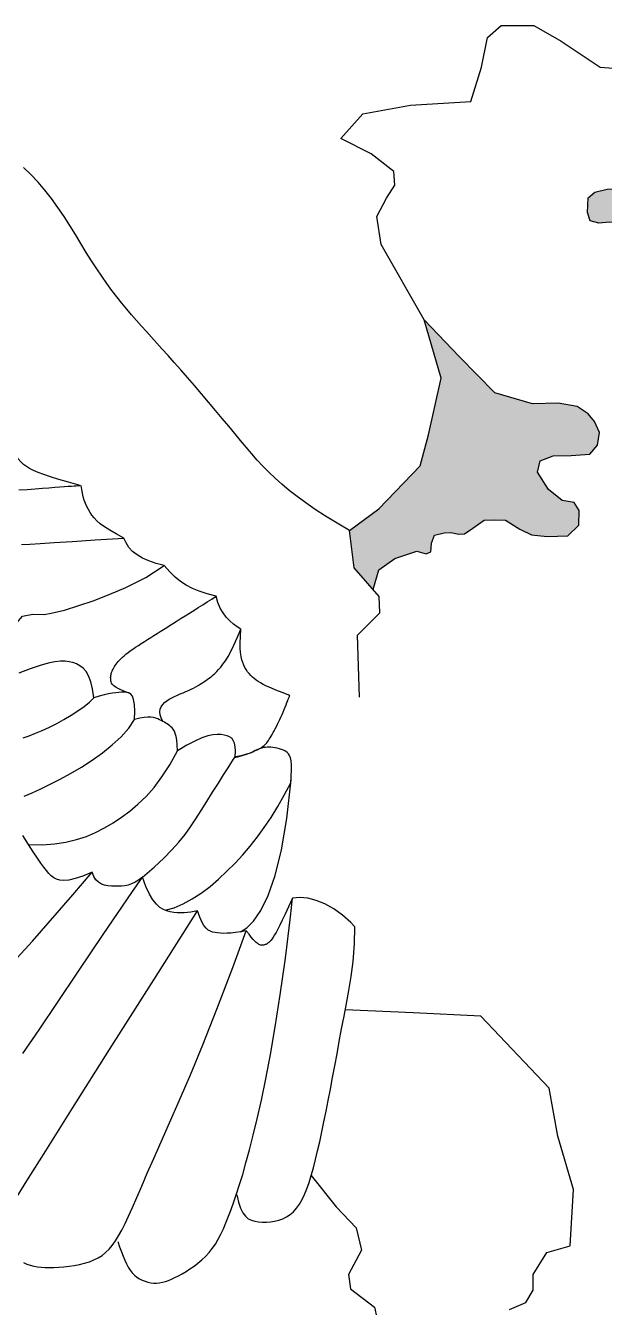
# Paper-space layout 'A3' of a CAD drawing. Header units: millimetres. Extents: x 67 to 487, y 39 to 336.
# Drawn here: x 312.791 to 314.672, y 131.189 to 135.359 of the extents above; entities that cross this region are included whole.
import ezdxf

# ---------------------------------------------------------------- set-up
doc = ezdxf.new("R2010")
doc.units = ezdxf.units.MM
doc.layers.add('ARQ_Vista 01', color=1, linetype='Continuous')

# ---------------------------------------------------------------- blocks, each defined once
blk = doc.blocks.new('BRASÃO ESTADO PARANÁ')
at = {"layer": 'ARQ_Vista 01'}
for points in [[(3322.927, -30995.711), (3323.268, -30996.223), (3323.501, -30996.4), (3323.844, -30996.322), (3324.249, -30995.801), (3324.672, -30995.256), (3324.781, -30994.793), (3324.494, -30994.208), (3323.583, -30993.894), (3323.159, -30993.894), (3322.696, -30993.894), (3322.125, -30993.922), (3321.523, -30994.072), (3321.184, -30994.344), (3321.157, -30995.065), (3321.293, -30995.474), (3321.714, -30995.597), (3322.331, -30995.536)], [(3318.704, -31007.827), (3318.842, -31007.273), (3319.47, -31007.024), (3320.359, -31007.006), (3321.274, -31006.95), (3321.653, -31006.498), (3321.745, -31005.879), (3321.494, -31005.333), (3321.19, -31004.964), (3320.643, -31004.595), (3319.72, -31004.438), (3318.463, -31004.475), (3316.606, -31003.927), (3314.882, -31002.158), (3313.148, -31000.343), (3313.979, -31003.212), (3313.355, -31005.999), (3312.942, -31007.511), (3310.925, -31009.636), (3309.481, -31010.702), (3309.699, -31012.534), (3310.634, -31013.596), (3310.91, -31012.634), (3311.702, -31012.068), (3312.777, -31011.711), (3313.248, -31011.842), (3313.462, -31011.74), (3313.508, -31011.315), (3313.646, -31010.927), (3314.288, -31010.767), (3314.838, -31010.872), (3315.125, -31010.862), (3315.532, -31010.577), (3316.079, -31010.188), (3316.596, -31010.169), (3317.132, -31010.188), (3317.834, -31010.622), (3318.408, -31010.899), (3319.183, -31010.991), (3320.201, -31010.964), (3320.738, -31010.437), (3320.746, -31009.707), (3320.497, -31009.32), (3319.914, -31009.227), (3319.24, -31008.673)]]:
    blk.add_hatch(color=256, dxfattribs=at).paths.add_polyline_path(points)
for points in [[(3309.481, -31010.702), (3308.868, -31010.34), (3308.307, -31009.994), (3307.796, -31009.661), (3307.329, -31009.339), (3306.903, -31009.027), (3306.512, -31008.722), (3306.154, -31008.423), (3305.823, -31008.126), (3305.515, -31007.831), (3305.225, -31007.533), (3304.947, -31007.232), (3304.676, -31006.924), (3304.406, -31006.606), (3304.132, -31006.277), (3303.85, -31005.932), (3303.552, -31005.57), (3303.236, -31005.189), (3302.905, -31004.794), (3302.563, -31004.39), (3302.216, -31003.983), (3301.869, -31003.579), (3301.526, -31003.183), (3301.192, -31002.802), (3300.873, -31002.441), (3300.572, -31002.103), (3300.287, -31001.787), (3300.017, -31001.488), (3299.758, -31001.202), (3299.508, -31000.925), (3299.264, -31000.652), (3299.025, -31000.38), (3298.786, -31000.103), (3298.547, -30999.818), (3298.306, -30999.523), (3298.064, -30999.217), (3297.82, -30998.897), (3297.573, -30998.561), (3297.324, -30998.208), (3297.073, -30997.836), (3296.818, -30997.444), (3296.561, -30997.03), (3296.298, -30996.6), (3296.029, -30996.158), (3295.753, -30995.71), (3295.466, -30995.263), (3295.168, -30994.82), (3294.857, -30994.389), (3294.531, -30993.974), (3294.19, -30993.58), (3293.836, -30993.209), (3293.471, -30992.86)], [(3309.974, -31018.883), (3309.869, -31015.83), (3310.969, -31014.731), (3310.927, -31013.929), (3309.699, -31012.534), (3309.481, -31010.702), (3310.925, -31009.636), (3312.942, -31007.511), (3313.355, -31005.999), (3313.979, -31003.212), (3313.148, -31000.343), (3311.026, -30996.642), (3310.816, -30995.269), (3311.3, -30994.375), (3311.708, -30993.734), (3311.65, -30993.064), (3310.542, -30992.191), (3309.056, -30991.434), (3310.133, -30990.23), (3312.465, -30989.794), (3315.437, -30989.619), (3315.961, -30987.93), (3316.255, -30986.474), (3316.923, -30985.892), (3318.528, -30985.892), (3319.868, -30986.649), (3321.779, -30987.925), (3323.868, -30988.089)], [(3322.259, -30995.543), (3321.714, -30995.597), (3321.293, -30995.474), (3321.157, -30995.065), (3321.184, -30994.344), (3321.523, -30994.072), (3322.125, -30993.922), (3322.696, -30993.894), (3323.159, -30993.894), (3323.583, -30993.894), (3324.494, -30994.208), (3324.781, -30994.793), (3324.672, -30995.256), (3324.249, -30995.801), (3323.844, -30996.322), (3323.501, -30996.4), (3323.268, -30996.223), (3323.078, -30995.937), (3322.818, -30995.679), (3322.491, -30995.583), (3322.259, -30995.543)], [(3310.634, -31013.596), (3310.91, -31012.634), (3311.702, -31012.068), (3312.777, -31011.711), (3313.248, -31011.842), (3313.462, -31011.74), (3313.508, -31011.315), (3313.646, -31010.927), (3314.126, -31010.807), (3314.451, -31010.798), (3314.838, -31010.872), (3315.125, -31010.862), (3315.532, -31010.577), (3316.079, -31010.188), (3316.596, -31010.169), (3317.132, -31010.188), (3317.834, -31010.622), (3318.408, -31010.899), (3319.183, -31010.991), (3320.201, -31010.964), (3320.738, -31010.437), (3320.746, -31009.707), (3320.497, -31009.32), (3319.914, -31009.227), (3319.24, -31008.673), (3318.704, -31007.827), (3318.842, -31007.273), (3319.47, -31007.024), (3320.359, -31007.006), (3321.274, -31006.95), (3321.653, -31006.498), (3321.745, -31005.879), (3321.494, -31005.333), (3321.19, -31004.964), (3320.643, -31004.595), (3319.72, -31004.438), (3318.463, -31004.475), (3316.606, -31003.927), (3314.882, -31002.158), (3313.148, -31000.343)], [(3296.261, -31008.48), (3295.694, -31008.32), (3295.213, -31008.181), (3294.81, -31008.059), (3294.476, -31007.95), (3294.198, -31007.849), (3293.97, -31007.753), (3293.779, -31007.656), (3293.617, -31007.555), (3293.474, -31007.444), (3293.343, -31007.319), (3293.215, -31007.174), (3293.085, -31007.001), (3292.944, -31006.796), (3292.786, -31006.552), (3292.602, -31006.263), (3292.386, -31005.923)], [(3293.249, -31008.703), (3293.664, -31008.672), (3294.052, -31008.643), (3294.406, -31008.617), (3294.726, -31008.594), (3295.011, -31008.572), (3295.263, -31008.554), (3295.482, -31008.538), (3295.671, -31008.524), (3295.828, -31008.512), (3295.957, -31008.502), (3296.057, -31008.495), (3296.133, -31008.489), (3296.187, -31008.485), (3296.223, -31008.483), (3296.245, -31008.481), (3296.257, -31008.48), (3296.261, -31008.48), (3296.261, -31008.48), (3296.261, -31008.48), (3296.261, -31008.48), (3296.261, -31008.48), (3296.261, -31008.48), (3296.261, -31008.48), (3296.261, -31008.48), (3296.261, -31008.48), (3296.261, -31008.48), (3296.261, -31008.48), (3296.261, -31008.48), (3296.261, -31008.48), (3296.261, -31008.48), (3296.261, -31008.48), (3296.261, -31008.48), (3296.261, -31008.48), (3296.261, -31008.48)], [(3298.397, -31011.066), (3298.02, -31010.863), (3297.708, -31010.68), (3297.453, -31010.513), (3297.247, -31010.36), (3297.082, -31010.217), (3296.948, -31010.079), (3296.839, -31009.944), (3296.745, -31009.808), (3296.661, -31009.668), (3296.584, -31009.522), (3296.516, -31009.37), (3296.457, -31009.211), (3296.406, -31009.042), (3296.365, -31008.865), (3296.335, -31008.676), (3296.314, -31008.476)], [(3293.387, -31011.383), (3293.782, -31011.36), (3294.302, -31011.328), (3294.985, -31011.286), (3295.87, -31011.23), (3296.994, -31011.157), (3298.397, -31011.066)], [(3300.389, -31012.419), (3299.981, -31012.311), (3299.624, -31012.188), (3299.317, -31012.049), (3299.055, -31011.894), (3298.835, -31011.719), (3298.654, -31011.524), (3298.51, -31011.307), (3298.397, -31011.066)], [(3292.93, -31016.075), (3292.93, -31016.075), (3292.963, -31015.62), (3293.156, -31015.236), (3293.434, -31014.9), (3293.929, -31014.799), (3294.498, -31014.814), (3294.841, -31014.761), (3295.491, -31014.605), (3296.898, -31014.151), (3297.515, -31013.908), (3298.075, -31013.677), (3298.507, -31013.498), (3299.48, -31013.011), (3299.912, -31012.73), (3300.389, -31012.419)], [(3302.93, -31013.926), (3302.49, -31013.805), (3302.105, -31013.679), (3301.765, -31013.541), (3301.461, -31013.383), (3301.181, -31013.199), (3300.916, -31012.982), (3300.656, -31012.724), (3300.389, -31012.419)], [(3298.69, -31018.705), (3298.404, -31018.591), (3298.185, -31018.49), (3298.024, -31018.401), (3297.912, -31018.323), (3297.839, -31018.253), (3297.796, -31018.189), (3297.774, -31018.131), (3297.764, -31018.076), (3297.759, -31018.022), (3297.756, -31017.97), (3297.755, -31017.919), (3297.758, -31017.869), (3297.764, -31017.818), (3297.773, -31017.768), (3297.786, -31017.716), (3297.801, -31017.664), (3297.821, -31017.61), (3297.844, -31017.555), (3297.871, -31017.499), (3297.903, -31017.441), (3297.939, -31017.382), (3297.979, -31017.321), (3298.024, -31017.259), (3298.074, -31017.196), (3298.129, -31017.131), (3298.19, -31017.064), (3298.258, -31016.995), (3298.333, -31016.924), (3298.416, -31016.85), (3298.508, -31016.773), (3298.609, -31016.693), (3298.72, -31016.61), (3298.843, -31016.522), (3298.974, -31016.431), (3299.114, -31016.338), (3299.26, -31016.242), (3299.41, -31016.145), (3299.564, -31016.047), (3299.72, -31015.948), (3299.877, -31015.849), (3300.032, -31015.751), (3300.188, -31015.653), (3300.346, -31015.554), (3300.507, -31015.453), (3300.672, -31015.348), (3300.844, -31015.24), (3301.024, -31015.127), (3301.212, -31015.008), (3301.411, -31014.883), (3301.618, -31014.753), (3301.832, -31014.618), (3302.051, -31014.48), (3302.272, -31014.341), (3302.493, -31014.201), (3302.714, -31014.063), (3302.93, -31013.926)], [(3304.142, -31015.537), (3303.961, -31015.424), (3303.779, -31015.29), (3303.6, -31015.134), (3303.429, -31014.953), (3303.272, -31014.744), (3303.133, -31014.504), (3303.018, -31014.233), (3302.93, -31013.926)], [(3300.317, -31020.074), (3300.231, -31019.901), (3300.183, -31019.743), (3300.172, -31019.6), (3300.192, -31019.47), (3300.239, -31019.352), (3300.311, -31019.245), (3300.402, -31019.148), (3300.508, -31019.061), (3300.627, -31018.982), (3300.755, -31018.91), (3300.89, -31018.844), (3301.029, -31018.782), (3301.171, -31018.724), (3301.312, -31018.667), (3301.45, -31018.61), (3301.583, -31018.553), (3301.708, -31018.494), (3301.827, -31018.434), (3301.939, -31018.372), (3302.044, -31018.311), (3302.143, -31018.25), (3302.237, -31018.19), (3302.326, -31018.131), (3302.409, -31018.075), (3302.489, -31018.021), (3302.565, -31017.968), (3302.641, -31017.913), (3302.717, -31017.854), (3302.794, -31017.788), (3302.876, -31017.713), (3302.962, -31017.626), (3303.055, -31017.526), (3303.156, -31017.408), (3303.266, -31017.267), (3303.385, -31017.095), (3303.515, -31016.886), (3303.654, -31016.633), (3303.805, -31016.328), (3303.967, -31015.965), (3304.142, -31015.537)], [(3306.545, -31018.796), (3306.171, -31018.654), (3305.862, -31018.532), (3305.611, -31018.428), (3305.408, -31018.337), (3305.244, -31018.257), (3305.11, -31018.184), (3304.999, -31018.114), (3304.9, -31018.044), (3304.806, -31017.971), (3304.717, -31017.893), (3304.632, -31017.811), (3304.552, -31017.724), (3304.478, -31017.63), (3304.408, -31017.53), (3304.345, -31017.422), (3304.287, -31017.306), (3304.236, -31017.181), (3304.193, -31017.041), (3304.158, -31016.88), (3304.132, -31016.691), (3304.116, -31016.469), (3304.112, -31016.207), (3304.12, -31015.898), (3304.142, -31015.537)], [(3296.922, -31018.913), (3296.864, -31018.476), (3296.78, -31018.122), (3296.673, -31017.841), (3296.547, -31017.623), (3296.403, -31017.458), (3296.246, -31017.336), (3296.079, -31017.249), (3295.903, -31017.185), (3295.719, -31017.14), (3295.518, -31017.114), (3295.287, -31017.115), (3295.013, -31017.147), (3294.685, -31017.216), (3294.288, -31017.329), (3293.812, -31017.49), (3293.243, -31017.705)], [(3298.93, -31019.987), (3298.941, -31019.563), (3298.924, -31019.239), (3298.883, -31019.002), (3298.82, -31018.838), (3298.739, -31018.734), (3298.642, -31018.676), (3298.533, -31018.651), (3298.415, -31018.644), (3298.29, -31018.644), (3298.154, -31018.651), (3298.005, -31018.666), (3297.838, -31018.691), (3297.651, -31018.726), (3297.438, -31018.774), (3297.196, -31018.836), (3296.922, -31018.913)], [(3293.456, -31020.881), (3293.757, -31020.776), (3294.07, -31020.654), (3294.4, -31020.513), (3294.747, -31020.35), (3295.106, -31020.17), (3295.465, -31019.975), (3295.816, -31019.769), (3296.146, -31019.557), (3296.448, -31019.34), (3296.71, -31019.125), (3296.922, -31018.913)], [(3303.844, -31021.846), (3304.042, -31021.792), (3304.203, -31021.747), (3304.331, -31021.71), (3304.431, -31021.679), (3304.509, -31021.654), (3304.57, -31021.632), (3304.619, -31021.613), (3304.662, -31021.595), (3304.704, -31021.578), (3304.744, -31021.56), (3304.784, -31021.542), (3304.824, -31021.524), (3304.864, -31021.505), (3304.904, -31021.486), (3304.944, -31021.467), (3304.985, -31021.447), (3305.026, -31021.426), (3305.069, -31021.404), (3305.112, -31021.381), (3305.155, -31021.355), (3305.198, -31021.327), (3305.242, -31021.295), (3305.285, -31021.259), (3305.328, -31021.219), (3305.37, -31021.175), (3305.412, -31021.125), (3305.454, -31021.069), (3305.497, -31021.009), (3305.54, -31020.943), (3305.585, -31020.872), (3305.631, -31020.795), (3305.679, -31020.712), (3305.729, -31020.623), (3305.78, -31020.529), (3305.834, -31020.43), (3305.888, -31020.326), (3305.943, -31020.216), (3305.999, -31020.103), (3306.054, -31019.985), (3306.11, -31019.864), (3306.165, -31019.739), (3306.219, -31019.613), (3306.271, -31019.489), (3306.32, -31019.368), (3306.366, -31019.255), (3306.407, -31019.151), (3306.443, -31019.059), (3306.473, -31018.982), (3306.497, -31018.921), (3306.515, -31018.875), (3306.527, -31018.843), (3306.536, -31018.82), (3306.541, -31018.807), (3306.544, -31018.8), (3306.545, -31018.797), (3306.545, -31018.797), (3306.545, -31018.797), (3306.545, -31018.796), (3306.545, -31018.796), (3306.545, -31018.796), (3306.545, -31018.796), (3306.545, -31018.796), (3306.545, -31018.796), (3306.545, -31018.796), (3306.545, -31018.796), (3306.545, -31018.796), (3306.545, -31018.796), (3306.545, -31018.796), (3306.545, -31018.796), (3306.545, -31018.796), (3306.545, -31018.796), (3306.545, -31018.796)], [(3293.513, -31023.739), (3293.908, -31023.574), (3294.333, -31023.383), (3294.788, -31023.163), (3295.274, -31022.912), (3295.787, -31022.628), (3296.316, -31022.314), (3296.844, -31021.973), (3297.357, -31021.609), (3297.837, -31021.225), (3298.27, -31020.824), (3298.64, -31020.41), (3298.93, -31019.987)], [(3301.04, -31021.525), (3301.027, -31021.231), (3301.003, -31020.994), (3300.97, -31020.806), (3300.929, -31020.659), (3300.882, -31020.546), (3300.829, -31020.46), (3300.773, -31020.393), (3300.714, -31020.337), (3300.654, -31020.287), (3300.592, -31020.24), (3300.528, -31020.196), (3300.461, -31020.154), (3300.391, -31020.114), (3300.317, -31020.074), (3300.24, -31020.034), (3300.157, -31019.994), (3300.07, -31019.953), (3299.972, -31019.915), (3299.86, -31019.884), (3299.73, -31019.865), (3299.576, -31019.861), (3299.395, -31019.878), (3299.181, -31019.918), (3298.93, -31019.987)], [(3303.865, -31021.812), (3303.879, -31021.538), (3303.869, -31021.315), (3303.833, -31021.139), (3303.775, -31021.003), (3303.695, -31020.902), (3303.593, -31020.828), (3303.472, -31020.776), (3303.331, -31020.741), (3303.172, -31020.717), (3302.989, -31020.711), (3302.775, -31020.732), (3302.525, -31020.788), (3302.233, -31020.887), (3301.892, -31021.037), (3301.497, -31021.247), (3301.04, -31021.525)], [(3293.723, -31026.117), (3294.391, -31026.129), (3295.002, -31026.09), (3295.562, -31026.007), (3296.081, -31025.882), (3296.564, -31025.719), (3297.019, -31025.524), (3297.453, -31025.301), (3297.874, -31025.053), (3298.287, -31024.784), (3298.694, -31024.484), (3299.096, -31024.146), (3299.493, -31023.758), (3299.885, -31023.312), (3300.273, -31022.797), (3300.658, -31022.205), (3301.04, -31021.525)], [(3299.31, -31027.725), (3299.883, -31027.24), (3300.362, -31026.798), (3300.765, -31026.389), (3301.106, -31026.001), (3301.404, -31025.624), (3301.674, -31025.247), (3301.932, -31024.858), (3302.195, -31024.446), (3302.474, -31024.006), (3302.76, -31023.555), (3303.041, -31023.113), (3303.301, -31022.703), (3303.527, -31022.346), (3303.706, -31022.064), (3303.823, -31021.879), (3303.865, -31021.812)], [(3306.594, -31023.141), (3306.62, -31022.756), (3306.632, -31022.445), (3306.629, -31022.198), (3306.612, -31022.007), (3306.581, -31021.86), (3306.537, -31021.75), (3306.48, -31021.666), (3306.411, -31021.6), (3306.33, -31021.542), (3306.24, -31021.493), (3306.142, -31021.45), (3306.039, -31021.414), (3305.932, -31021.385), (3305.825, -31021.363), (3305.72, -31021.348), (3305.617, -31021.339), (3305.521, -31021.336), (3305.429, -31021.339), (3305.341, -31021.347), (3305.256, -31021.361), (3305.175, -31021.381), (3305.094, -31021.406), (3305.015, -31021.435), (3304.936, -31021.47), (3304.855, -31021.509), (3304.769, -31021.552), (3304.673, -31021.596), (3304.561, -31021.642), (3304.429, -31021.688), (3304.272, -31021.732), (3304.086, -31021.774), (3303.865, -31021.812)], [(3300.428, -31029.349), (3300.873, -31029.225), (3301.319, -31029.037), (3301.762, -31028.795), (3302.201, -31028.506), (3302.632, -31028.177), (3303.054, -31027.817), (3303.464, -31027.432), (3303.859, -31027.031), (3304.238, -31026.619), (3304.602, -31026.194), (3304.954, -31025.75), (3305.295, -31025.283), (3305.627, -31024.787), (3305.954, -31024.259), (3306.277, -31023.692), (3306.598, -31023.083)], [(3304.13, -31030.407), (3304.431, -31030.22), (3304.769, -31029.88), (3305.127, -31029.357), (3305.487, -31028.621), (3305.832, -31027.641), (3306.145, -31026.389), (3306.409, -31024.835), (3306.607, -31022.948)], [(3296.841, -31027.481), (3296.385, -31027.67), (3296.01, -31027.797), (3295.705, -31027.87), (3295.459, -31027.895), (3295.26, -31027.878), (3295.099, -31027.828), (3294.963, -31027.75), (3294.841, -31027.652), (3294.724, -31027.538), (3294.604, -31027.402), (3294.474, -31027.236), (3294.327, -31027.033), (3294.158, -31026.784), (3293.959, -31026.481), (3293.723, -31026.117), (3293.445, -31025.683)], [(3292.207, -31032.715), (3293.913, -31030.862), (3295.899, -31028.598), (3296.841, -31027.481)], [(3299.31, -31027.725), (3299.129, -31027.868), (3298.955, -31027.978), (3298.785, -31028.058), (3298.619, -31028.114), (3298.455, -31028.148), (3298.292, -31028.166), (3298.127, -31028.173), (3297.96, -31028.171), (3297.791, -31028.164), (3297.621, -31028.148), (3297.456, -31028.115), (3297.3, -31028.06), (3297.156, -31027.975), (3297.028, -31027.855), (3296.922, -31027.692), (3296.841, -31027.481)], [(3293.45, -31036.381), (3294.241, -31035.216), (3295.14, -31033.879), (3296.178, -31032.335), (3297.385, -31030.547), (3298.794, -31028.477), (3299.31, -31027.725)], [(3302.019, -31029.379), (3301.857, -31029.412), (3301.693, -31029.44), (3301.527, -31029.461), (3301.36, -31029.474), (3301.192, -31029.479), (3301.023, -31029.473), (3300.853, -31029.456), (3300.683, -31029.428), (3300.513, -31029.384), (3300.342, -31029.315), (3300.172, -31029.209), (3300.001, -31029.055), (3299.829, -31028.842), (3299.657, -31028.556), (3299.484, -31028.188), (3299.31, -31027.725)], [(3298.105, -31045.616), (3298.196, -31045.88), (3298.281, -31046.122), (3298.364, -31046.341), (3298.446, -31046.54), (3298.53, -31046.72), (3298.617, -31046.882), (3298.711, -31047.026), (3298.813, -31047.155), (3298.925, -31047.269), (3299.045, -31047.368), (3299.173, -31047.453), (3299.308, -31047.523), (3299.446, -31047.579), (3299.587, -31047.621), (3299.73, -31047.649), (3299.872, -31047.663), (3300.013, -31047.664), (3300.153, -31047.651), (3300.295, -31047.624), (3300.44, -31047.585), (3300.59, -31047.533), (3300.745, -31047.469), (3300.909, -31047.393), (3301.081, -31047.305), (3301.264, -31047.206), (3301.454, -31047.095), (3301.649, -31046.972), (3301.846, -31046.837), (3302.041, -31046.689), (3302.231, -31046.528), (3302.414, -31046.354), (3302.586, -31046.167), (3302.745, -31045.965), (3302.893, -31045.749), (3303.031, -31045.515), (3303.163, -31045.264), (3303.29, -31044.992), (3303.415, -31044.699), (3303.54, -31044.383), (3303.667, -31044.043), (3303.8, -31043.676), (3303.938, -31043.274), (3304.083, -31042.827), (3304.235, -31042.326), (3304.397, -31041.761), (3304.569, -31041.123), (3304.751, -31040.403), (3304.945, -31039.59), (3305.152, -31038.674), (3305.37, -31037.631), (3305.599, -31036.438), (3305.836, -31035.07), (3306.08, -31033.502), (3306.331, -31031.709), (3306.586, -31029.667), (3306.687, -31028.763)], [(3306.687, -31028.763), (3306.486, -31029.185), (3306.317, -31029.54), (3306.175, -31029.836), (3306.056, -31030.079), (3305.957, -31030.276), (3305.874, -31030.436), (3305.802, -31030.564), (3305.739, -31030.669), (3305.679, -31030.757), (3305.623, -31030.829), (3305.571, -31030.888), (3305.521, -31030.936), (3305.474, -31030.973), (3305.429, -31031.002), (3305.387, -31031.024), (3305.345, -31031.04), (3305.305, -31031.053), (3305.266, -31031.062), (3305.228, -31031.067), (3305.19, -31031.068), (3305.152, -31031.065), (3305.113, -31031.057), (3305.074, -31031.045), (3305.034, -31031.028), (3304.992, -31031.005), (3304.946, -31030.973), (3304.892, -31030.928), (3304.828, -31030.866), (3304.751, -31030.782), (3304.658, -31030.671), (3304.547, -31030.531), (3304.413, -31030.356)], [(3309.741, -31030.162), (3309.547, -31029.951), (3309.131, -31029.583), (3308.704, -31029.278), (3308.274, -31029.039), (3307.848, -31028.866), (3307.436, -31028.761), (3307.046, -31028.726), (3306.687, -31028.763)], [(3293.036, -31043.622), (3293.646, -31042.646), (3294.566, -31041.176), (3295.888, -31039.073), (3297.702, -31036.196), (3300.1, -31032.404), (3302.019, -31029.379)], [(3304.413, -31030.356), (3304.13, -31030.407), (3303.881, -31030.445), (3303.661, -31030.469), (3303.468, -31030.482), (3303.296, -31030.485), (3303.144, -31030.479), (3303.006, -31030.466), (3302.879, -31030.447), (3302.761, -31030.422), (3302.648, -31030.384), (3302.54, -31030.324), (3302.436, -31030.232), (3302.333, -31030.101), (3302.23, -31029.921), (3302.126, -31029.683), (3302.019, -31029.379)], [(3293.478, -31046.658), (3293.644, -31046.729), (3293.812, -31046.786), (3293.984, -31046.831), (3294.162, -31046.864), (3294.348, -31046.886), (3294.544, -31046.899), (3294.752, -31046.902), (3294.973, -31046.898), (3295.209, -31046.886), (3295.457, -31046.867), (3295.711, -31046.839), (3295.969, -31046.8), (3296.224, -31046.751), (3296.474, -31046.691), (3296.713, -31046.617), (3296.937, -31046.529), (3297.143, -31046.427), (3297.333, -31046.307), (3297.51, -31046.166), (3297.676, -31046.003), (3297.836, -31045.813), (3297.991, -31045.595), (3298.145, -31045.346), (3298.301, -31045.062), (3298.462, -31044.74), (3298.634, -31044.373), (3298.824, -31043.951), (3299.036, -31043.466), (3299.277, -31042.909), (3299.552, -31042.272), (3299.869, -31041.546), (3300.232, -31040.721), (3300.649, -31039.786), (3301.124, -31038.705), (3301.666, -31037.441), (3302.28, -31035.956), (3302.972, -31034.211), (3303.75, -31032.169), (3304.413, -31030.356)], [(3303.94, -31043.326), (3304.027, -31043.697), (3304.129, -31043.991), (3304.243, -31044.216), (3304.371, -31044.383), (3304.512, -31044.501), (3304.666, -31044.579), (3304.832, -31044.627), (3305.01, -31044.655), (3305.199, -31044.669), (3305.396, -31044.671), (3305.599, -31044.657), (3305.803, -31044.627), (3306.005, -31044.578), (3306.202, -31044.509), (3306.391, -31044.417), (3306.569, -31044.3), (3306.732, -31044.157), (3306.881, -31043.988), (3307.02, -31043.79), (3307.148, -31043.565), (3307.269, -31043.312), (3307.382, -31043.029), (3307.492, -31042.717), (3307.598, -31042.375), (3307.703, -31042.003), (3307.807, -31041.602), (3307.911, -31041.173), (3308.014, -31040.72), (3308.117, -31040.243), (3308.221, -31039.745), (3308.325, -31039.227), (3308.43, -31038.691), (3308.537, -31038.139), (3308.644, -31037.571), (3308.753, -31036.991), (3308.864, -31036.398), (3308.977, -31035.794), (3309.091, -31035.18), (3309.208, -31034.558), (3309.327, -31033.929), (3309.446, -31033.289), (3309.558, -31032.61), (3309.652, -31031.86), (3309.718, -31031.006), (3309.741, -31030.162)], [(3307.598, -31042.375), (3308.83, -31043.915), (3309.808, -31044.95), (3310.066, -31046.043), (3309.433, -31047.251), (3309.521, -31047.942), (3310.711, -31048.847), (3310.931, -31049.903)], [(3317.331, -31048.959), (3318.127, -31048.615), (3318.494, -31048.013), (3318.494, -31047.238), (3319.16, -31046.163), (3320.302, -31045.841), (3320.476, -31043.07), (3319.703, -31040.448), (3319.28, -31038.097), (3315.921, -31034.551), (3312.605, -31034.396), (3309.267, -31034.243)]]:
    blk.add_lwpolyline(points, dxfattribs=at)

psp = doc.layouts.new('A3')

# ---------------------------------------------------------------- block references
at = {"layer": 'ARQ_Vista 01', "xscale": 0.06623285758541897, "yscale": 0.06623285759997088, "zscale": 0.0662328576}
psp.add_blockref('BRASÃO ESTADO PARANÁ', (94.6471, 2187.6436), dxfattribs=at)

doc.saveas('drawing.dxf')
